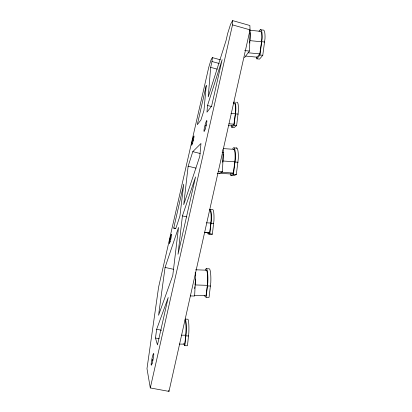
<?xml version="1.0" encoding="UTF-8"?>
<svg xmlns="http://www.w3.org/2000/svg" width="412" height="412" viewBox="0 0 412 412"><rect width="100%" height="100%" fill="white"/><g stroke="black" fill="none" stroke-linecap="round" stroke-linejoin="round"><path stroke-width="0.62" d="M150.292 387.939L232.507 24.885L232.6 20.6L249.883 25.508L250.038 29.844L168.982 391.4L150.292 387.939L146.981 368.632L158.62 287.035L208.745 67.341L210.949 60.095L212.319 57.598L220.348 59.791M244.496 57.68L249.43 51.052L250.285 32.275L249.77 30.545M217.212 173.658L218.489 173.74L222.428 171.747L223.34 152.533L222.861 149.551M184.797 345.704L186.136 332.937A11.608 1.385 -88.5 0 0 185.009 319.146L187.63 319.207A11.603 1.437 -88.6 0 1 188.825 332.994L187.465 345.75L184.797 345.704L183.737 343.623M207.89 232.6L207.921 233.825L209.749 234.067L211.299 220.451A11.165 1.787 -87.1 0 0 209.523 209.801M206.443 268.696L209.342 268.809A12.633 2.039 -88.2 0 1 210.779 282.73L209.049 297.382L206.108 297.294L207.813 282.627A12.643 1.978 -88.2 0 0 207.354 271.008A12.643 1.978 -88.2 0 0 205.408 269.834M209.749 234.067L212.365 234.191L213.936 220.585A11.16 1.839 -87.2 0 0 212.587 209.492L210.007 209.353M231.647 125.469L231.75 127.323L234.057 125.32L235.803 110.9A11.186 2.101 -85 0 0 233.413 103.232M231.75 127.323L234.263 127.514L236.622 125.516L238.388 111.111A11.181 2.148 -84.9 0 0 236.55 102.449M230.761 173.591L230.859 175.512L233.424 174.405L235.381 158.713A12.391 2.421 -85.9 0 0 232.718 148.737M230.859 175.512L233.671 175.692L236.303 174.585L238.28 158.908A12.381 2.482 -85.9 0 0 236.22 148.088M260.343 29.788L263.134 30.076A12.736 2.766 -82.9 0 1 264.988 38.661L262.774 55.306L259.575 59.101L256.825 58.839L259.957 55.038L262.15 38.378A12.746 2.709 -83 0 0 259.024 31.415M232.6 20.6L230.555 24.334L227.635 33.588L226.085 40.422L208.23 96.887L210.671 67.362L212.005 61.522L212.319 57.598M207.519 105.498L206.968 112.167L211.603 106.147L222.145 59.668L207.519 105.498L211.82 106.615M182.428 215.893L178.015 254.286L195.561 176.892L182.428 215.893L186.816 216.903M188.145 166.206L183.721 204.666L199.805 156.292L200.968 143.479L192.785 151.657L188.145 166.206L196.071 168.137M184.983 320.5A10.233 1.221 -88.5 0 1 185.987 324.939A10.233 1.221 -88.5 0 1 185.802 335.239L184.767 344.159L179.256 344.066M194.68 288.596L194.902 286.767M204.594 232.486L209.682 232.723L210.898 223.047A9.842 1.576 -87.1 0 0 209.945 210.671M222.707 162.24L222.871 160.989A10.954 1.906 -86 0 0 223.119 153.949M205.918 270.313A11.145 1.741 -88.2 0 1 207.447 274.227A11.145 1.741 -88.2 0 1 207.375 285.341L206.036 295.672L194.526 295.322M228.3 125.624L231.971 125.907L233.949 124.172L235.34 113.779A9.862 1.849 -85 0 0 233.954 103.53M155.473 338.031L156.663 329.276L168.214 297.505L157.466 344.906L155.473 338.031L159.217 338.772M165.068 267.445L158.563 315.288L172.772 275.474L178.54 227.434L165.068 267.445L173.761 269.33M249.487 43.049L249.739 41.231M219.447 173.267L231.106 174.003L233.305 173.03L234.855 161.787A10.918 2.132 -85.9 0 0 233.316 149.34M245.691 56.084L257.109 57.17L259.792 53.89L261.553 41.787A11.232 2.384 -83 0 0 260.188 31.302L249.847 30.241M173.735 228.073L183.731 184.221L179.895 216.166L175.862 228.305L173.735 228.073L175.574 228.49M192.806 140.59L193.424 139.874M205.413 126.015L206.273 125.021M181.486 335.152L185.802 335.239M185.941 335.904L188.629 335.955M190.267 295.914L194.629 296.043L195.587 276.37L195.298 272.672M207.375 285.341L195.118 284.939A11.181 1.509 -88 0 0 195.401 279.073M207.581 285.943L210.547 286.041M195.628 269.788L206.371 270.184M204.367 232.368L206.865 232.481M207.921 233.825L212.365 234.191M206.417 222.825L210.898 223.047M211.093 223.433L213.725 223.562M218.164 171.48L222.428 171.747M221.414 172.273L233.305 173.03M233.424 174.405L236.303 174.585M222.871 160.989L234.855 161.787M235.134 162.05L238.038 162.246M222.12 152.45L223.34 152.533M234.021 147.872L236.874 148.073M223.309 148.593L233.877 149.335M228.964 123.791L233.949 124.172M234.057 125.32L236.622 125.516M230.941 113.429L235.34 113.779M235.587 113.897L238.172 114.103M244.656 50.588L249.43 51.052M248.158 52.772L259.792 53.89M259.957 55.038L262.774 55.306M261.893 41.736L264.736 42.019M249.821 40.623L261.553 41.787M208.637 232.605L209.682 232.723M156.663 329.276L161.586 330.259M192.785 151.657L200.268 153.511M212.005 61.522L219.189 63.474M210.671 67.362L217.263 69.149M232.507 24.885L250.038 29.844M170.372 238.945L170.805 239.089M204.141 295.543L206.108 297.294M168.642 390.174L168.982 391.4M152.471 359.285L152.795 360.737M256.661 56.944L256.825 58.839M195.159 272.651A11.181 1.509 -88 0 1 195.365 275.571M249.94 32.8A11.268 2.178 -83.4 0 1 249.878 40.031M206.232 85.521L203.981 110.334L200.917 120.01L197.297 124.707L206.232 85.521M152.121 363.348A5.979 0.613 -78.6 0 0 153.758 353.604A5.979 0.613 -78.6 0 0 151.539 360.964A5.979 0.613 -78.6 0 0 152.121 363.348M205.176 129.069A5.634 0.603 -75.9 0 0 206.814 120.556A5.634 0.603 -75.9 0 0 204.27 128.4A5.634 0.603 -75.9 0 0 205.176 129.069M170.223 241.381A4.805 0.448 -77.2 0 0 171.444 234.263A4.805 0.448 -77.2 0 0 169.471 241.2A4.805 0.448 -77.2 0 0 170.223 241.381M192.517 143.288A4.764 0.433 -76.2 0 0 193.975 135.981A4.764 0.433 -76.2 0 0 191.94 142.495A4.764 0.433 -76.2 0 0 192.517 143.288"/></g></svg>
